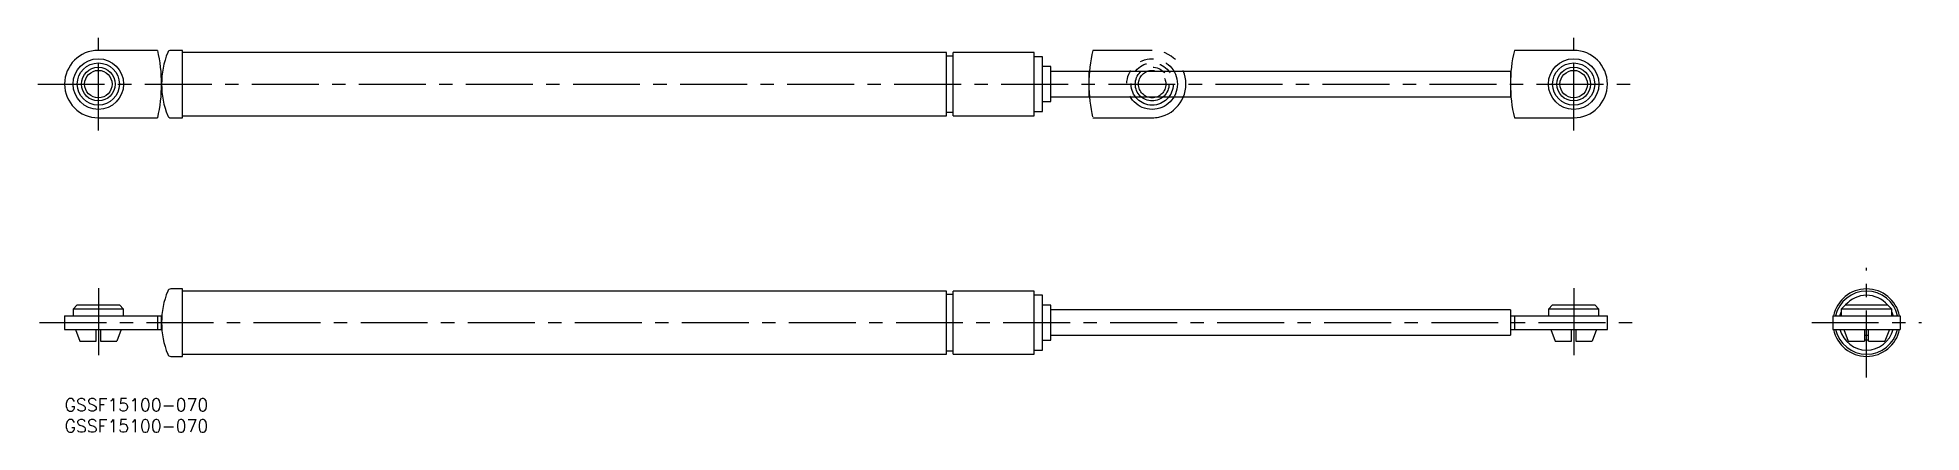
# Model space of a CAD drawing. Extents: x -6 to 440, y -8 to 86.
import ezdxf

# ---------------------------------------------------------------- set-up
doc = ezdxf.new("R2010")
doc.units = 0
doc.header["$LTSCALE"] = 0.5
doc.linetypes.add('CENTER', pattern=[50.8, 31.75, -6.35, 6.35, -6.35])
doc.linetypes.add('PHANTOM', pattern=[63.5, 31.75, -6.35, 6.35, -6.35, 6.35, -6.35])
for name, color, linetype in [('MSM_CENTER', 1, 'CENTER'), ('MSM_CONTINUOUS', 7, 'CONTINUOUS'), ('MSM_IMAGINARY', 6, 'PHANTOM'), ('MSM_PART_NUMBER', 7, 'CONTINUOUS')]:
    doc.layers.add(name, color=color, linetype=linetype)
doc.styles.get("Standard").update_dxf_attribs({"font": 'txt.shx', "height": 3, "bigfont": 'bigfont.shx'})

msp = doc.modelspace()

# ---------------------------------------------------------------- linework, layer by layer
at = {"layer": 'MSM_CENTER'}
for p, q in [((8, 63.56), (8, 85.56)), ((358, 63.56), (358, 85.56)), ((-6.39, 74.56), (371.53, 74.56)), ((427.48, 5), (427.48, 31)), ((8, 26.2), (8, 9.6)), ((358, 26.2), (358, 9.6)), ((-5.96, 18), (371.96, 18)), ((414.48, 18), (440.48, 18))]:
    msp.add_line(p, q, dxfattribs=at)
at = {"layer": 'MSM_CONTINUOUS'}
for p, q in [((22.07, 82.56), (8, 82.56)), ((28, 82.56), (25.2, 82.56)), ((28, 66.56), (28, 82.56)), ((209.2, 82.06), (28, 82.06)), ((209.2, 67.06), (209.2, 82.06)), ((210.8, 81.21), (209.2, 81.21)), ((230, 82.06), (210.8, 82.06)), ((210.8, 67.06), (210.8, 82.06)), ((230, 67.06), (230, 82.06)), ((232, 81.06), (230, 81.06)), ((232, 68.06), (232, 81.06)), ((358, 82.56), (343.93, 82.56)), ((234, 78.71), (232, 78.71)), ((234, 70.41), (234, 78.71)), ((343, 77.56), (234, 77.56)), ((343, 77.56), (343, 71.56)), ((234, 71.56), (343, 71.56)), ((28, 67.06), (209.2, 67.06)), ((209.2, 67.91), (210.8, 67.91)), ((210.8, 67.06), (230, 67.06)), ((230, 68.06), (232, 68.06)), ((232, 70.41), (234, 70.41)), ((8, 66.56), (22.07, 66.56)), ((25.2, 66.56), (28, 66.56)), ((343.93, 66.56), (358, 66.56)), ((28, 26), (25.2, 26)), ((28, 10), (28, 26)), ((209.2, 25.5), (28, 25.5)), ((209.2, 10.5), (209.2, 25.5)), ((210.8, 24.65), (209.2, 24.65)), ((230, 25.5), (210.8, 25.5)), ((210.8, 10.5), (210.8, 25.5)), ((230, 10.5), (230, 25.5)), ((232, 24.5), (230, 24.5)), ((232, 11.5), (232, 24.5)), ((0, 19.6), (0, 16.4)), ((0, 19.6), (23, 19.6)), ((3, 22.2), (2, 21.2)), ((2, 21.2), (2, 19.6)), ((14, 21.2), (2, 21.2)), ((3, 22.2), (13, 22.2)), ((14, 21.2), (13, 22.2)), ((14, 19.6), (14, 21.2)), ((22.07, 19.6), (22.07, 16.4)), ((23, 16.4), (23, 19.6)), ((234, 22.15), (232, 22.15)), ((234, 13.85), (234, 22.15)), ((343, 21), (234, 21)), ((343, 21), (343, 15)), ((343, 19.6), (366, 19.6)), ((343.93, 19.6), (343.93, 16.4)), ((353, 22.2), (352, 21.2)), ((352, 21.2), (352, 19.6)), ((364, 21.2), (352, 21.2)), ((353, 22.2), (363, 22.2)), ((364, 21.2), (363, 22.2)), ((364, 19.6), (364, 21.2)), ((366, 16.4), (366, 19.6)), ((419.48, 19.6), (419.48, 16.4)), ((419.48, 19.6), (435.48, 19.6)), ((421.18, 19.6), (421.48, 20.5)), ((422.48, 22.2), (421.48, 21.2)), ((421.48, 21.2), (421.48, 19.6)), ((433.48, 21.2), (421.48, 21.2)), ((422.48, 22.2), (432.48, 22.2)), ((433.48, 21.2), (432.48, 22.2)), ((433.48, 19.6), (433.48, 21.2)), ((433.48, 20.5), (433.58, 20.22)), ((433.58, 20.22), (433.78, 19.6)), ((435.48, 19.6), (435.48, 16.4)), ((0, 16.4), (23, 16.4)), ((2.58, 16.4), (3.63, 13.6)), ((3.63, 13.6), (7.5, 13.6)), ((7.5, 13.6), (7.5, 16.4)), ((8.5, 16.4), (8.5, 13.6)), ((8.5, 13.6), (12.37, 13.6)), ((13.42, 16.4), (12.37, 13.6)), ((232, 13.85), (234, 13.85)), ((234, 15), (343, 15)), ((343, 16.4), (366, 16.4)), ((352.58, 16.4), (353.63, 13.6)), ((353.63, 13.6), (357.5, 13.6)), ((357.5, 13.6), (357.5, 16.4)), ((358.5, 16.4), (358.5, 13.6)), ((358.5, 13.6), (362.37, 13.6)), ((363.42, 16.4), (362.37, 13.6)), ((419.48, 16.4), (435.48, 16.4)), ((422.06, 16.4), (423.11, 13.6)), ((423.11, 13.6), (426.98, 13.6)), ((426.97, 15.04), (427.99, 15.04)), ((427.98, 14.99), (426.97, 14.99)), ((426.98, 16.4), (426.98, 13.6)), ((427.17, 13.86), (426.98, 13.88)), ((427.98, 13.88), (427.17, 13.86)), ((427.98, 13.6), (427.98, 16.4)), ((427.98, 13.6), (431.85, 13.6)), ((432.89, 16.4), (431.85, 13.6)), ((25.2, 10), (28, 10)), ((28, 10.5), (209.2, 10.5)), ((209.2, 11.35), (210.8, 11.35)), ((210.8, 10.5), (230, 10.5)), ((230, 11.5), (232, 11.5))]:
    msp.add_line(p, q, dxfattribs=at)
for centre, radius in [((8, 74.56), 6), ((358, 74.56), 6), ((8, 74.56), 5), ((8, 74.56), 4), ((8, 74.56), 3.25), ((358, 74.56), 5), ((358, 74.56), 4), ((358, 74.56), 3.25)]:
    msp.add_circle(centre, radius, dxfattribs=at)
for centre, radius, start, end in [((8, 74.56), 8, 90, 270), ((-12, 74.56), 35, 346.787, 13.213), ((43, 74.56), 20, 157.9757, 202.0243), ((25.2, 81.76), 0.8, 90, 157.9757), ((378, 74.56), 35, 166.787, 193.213), ((358, 74.56), 8, 270, 90), ((25.2, 67.36), 0.8, 202.0243, 270), ((43, 18), 20, 157.9757, 202.0243), ((25.2, 25.2), 0.8, 90, 157.9757), ((427.48, 18), 8, 11.537, 168.463), ((427.48, 18), 7.5, 12.3178, 167.6822), ((427.48, 18), 6.5, 40.2522, 139.7478), ((427.48, 18), 8, 191.537, 348.463), ((427.48, 18), 7.5, 192.3178, 347.6822), ((427.48, 18), 6.5, 194.25, 345.75), ((25.2, 10.8), 0.8, 202.0243, 270)]:
    msp.add_arc(centre, radius, start, end, dxfattribs=at)
at = {"layer": 'MSM_IMAGINARY'}
for p, q in [((258, 82.56), (243.93, 82.56)), ((243, 77.56), (243, 71.56)), ((243.93, 66.56), (258, 66.56))]:
    msp.add_line(p, q, dxfattribs=at)
for radius in [6, 5, 4, 3.25]:
    msp.add_circle((258, 74.56), radius, dxfattribs=at)
for centre, radius, start, end in [((278, 74.56), 35, 166.787, 193.213), ((258, 74.56), 8, 270, 90)]:
    msp.add_arc(centre, radius, start, end, dxfattribs=at)

# ---------------------------------------------------------------- texts
at = {"layer": 'MSM_PART_NUMBER', "char_height": 3, "width": 121.0942, "attachment_point": 1}
for insert in [(0, 0), (0, -5)]:
    msp.add_mtext('{GSSF15100-070}', dxfattribs=dict(at, insert=insert))

doc.saveas('drawing.dxf')
